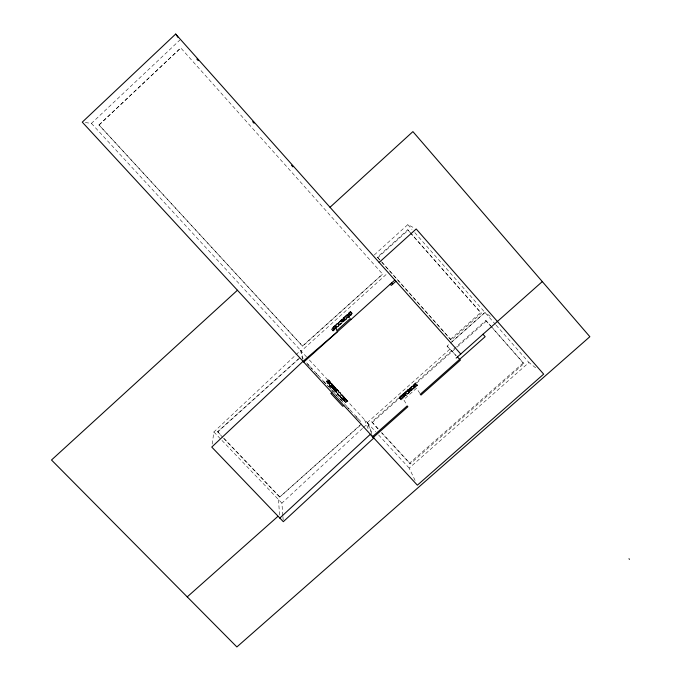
<?xml version="1.0" encoding="UTF-8"?>
<svg xmlns="http://www.w3.org/2000/svg" width="681" height="681" viewBox="0 0 681 681"><rect width="100%" height="100%" fill="white"/><g stroke="black" fill="none" stroke-linecap="round" stroke-linejoin="round"><path stroke-width="0.51" stroke-dasharray="3.4 2.55" d="M328.787 384.203L327.169 382.271L328.949 380.73C332.209 382.075 328.591 385.786 327.476 382.594M345.293 320.044C340.049 314.12 351.021 317.491 344.629 320.64C342.058 320.393 343.709 316.895 343.343 317.704C346.884 323.918 347.276 314.52 343.42 317.686M352.094 313.107L350.485 311.311C348.008 313.107 348.893 312.877 350.809 314.613C348.638 316.452 352.596 311.566 352.145 313.805C351.779 317.32 345.778 314.341 349.923 312.247M345.361 316.486L343.028 318.878M349.974 315.167C346.059 313.941 350.86 309.71 351.515 314.009L350.315 315.277L351.677 314.239C350.817 313.158 349.779 316.018 351.498 313.975M407.136 394.188C412.941 391.405 401.73 389.149 407.391 394.214C410.745 393.686 407.979 388.706 406.268 391.481C405.501 393.482 408.677 394.588 409.375 392.452M408.753 392.537L407.17 390.732M342.398 395.227C335.358 396.044 346.05 400.36 342.109 394.886C340.194 393.243 338.934 397.227 341.36 397.934C342.679 398.862 344.45 396.121 342.552 395.389M345.735 316.078L347.795 314.188L349.464 315.975L347.395 318.027L345.795 316.265L347.37 314.613L345.735 316.078C354.129 321.96 342.637 308.842 347.753 317.414C351.473 313.72 343.965 320.768 348.97 316.376M349.464 316.069L347.753 317.414M341.368 397.84L339.691 395.899M347.863 314.213L345.795 316.265M339.955 392.571C332.907 393.38 343.607 397.704 339.666 392.239C337.759 390.579 336.474 394.571 338.908 395.278C340.228 396.214 342.007 393.465 340.1 392.741M344.875 316.895L343.692 318.163M340.338 324.216C340.628 322.913 342.671 322.59 340.926 323.943C336.72 324.837 339.998 317.993 341.709 322.939M337.631 326.65C341.734 322.104 335.427 331.179 336.474 324.216M338.917 395.184L337.248 393.243M403.935 396.24C405.016 390.468 399.075 397.117 404.437 395.797M341.453 394.376L343.539 396.683M341.871 394.81L343.13 396.265M339.002 391.72L341.096 394.027M402.888 394.137L402.42 394.554M339.419 392.145L340.679 393.609M330.906 383.037C333.384 383.761 332.481 388.264 330.302 385.94C326.182 382.611 335.801 382.748 330.447 386.067M346.161 315.652L347.336 314.588M341.777 398.257L340.789 396.963M339.317 321.594C347.633 318.853 336.099 329.893 339.172 321.781M340.594 320.785L338.253 322.862M336.618 324.028C338.593 321.585 340.721 326.395 337.563 326.923C332.975 326.914 337.98 320.76 339.002 325.382M337.878 323.313L335.554 325.297M339.334 395.601L338.346 394.316M339.853 324.616L340.772 323.535M222.747 437.381L217.673 431.703L300.142 357.389M337.214 327.084L339.487 324.982M212.183 444.055L213.885 431.975L295.154 355.533M332.132 328.6C337.521 332.285 329.825 329.153 332.788 327.561C334.66 329.187 334.933 330.328 335.367 328.421M333.052 327.365L334.78 329.468M414.695 387.727L412.924 389.055L411.307 387.225L412.89 385.769L414.695 387.727L413.767 388.766L412.516 389.523L410.864 387.651L412.431 386.127L414.048 387.872L412.856 388.936L413.971 387.838M342.322 322.156L344.109 320.513L342.517 318.751L342.347 319.304L344.28 320.947L343.335 321.807L341.717 320.01C339.325 319.525 343.079 322.862 343.335 321.807M340.73 320.402L341.828 319.346L343.437 321.202M403.884 393.592C404.497 395.014 405.944 396.623 406.821 394.767C405.74 389.796 403.118 394.827 405.169 393.184C409.119 395.414 404.923 394.81 405.433 395.295L403.884 393.592L403.527 393.916L405.076 395.618M350.315 315.277L348.715 313.515L349.906 312.213M401.73 395.074L400.556 396.708L402.105 398.411L403.297 396.81L401.73 395.074L400.726 395.967L402.582 397.457L401.518 398.921M405.493 392.86L404.088 393.95M329.8 381.564L327.799 382.96L329.817 381.539L328.897 380.449L329.349 381.394M406.046 392.026L407.825 390.741L407.221 391.388M328.038 383.139L326.403 381.198L328.165 379.615C330.864 380.151 330.004 384.705 327.799 382.96M410.873 387.761L412.967 385.821M415.529 386.433L417.657 385.276L415.393 383.412L413.205 385.259L415.112 386.714L415.163 387.498L416.117 386.646L413.878 384.62L415.793 386.868M401.032 395.755L399.968 397.219C400.326 401.254 406.412 395.712 402.105 398.411M408.6 389.506C410.209 386.416 411.767 392.903 411.954 390.281C409.4 384.569 406.983 392.869 411.375 390.324M334.116 329.485C337.665 328.182 336.967 324.752 333.903 326.48M334.022 330.191L333.077 331.043L331.621 328.736L333.886 326.548M410.115 391.149L411.46 389.941L411.954 390.281M345.139 319.636L346.961 318.248M333.767 326.659L333.511 327.263L335.188 329.068M403.492 393.865L404.012 393.15L405.553 394.852M400.087 396.589L400.19 397.644L402.113 399.092L401.058 400.028C400.539 398.274 398.01 397.474 400.07 396.546L401.867 398.606M401.058 400.028L400.93 398.93L399.381 397.227M402.65 395.533C401.313 393.124 406.778 396.402 404.199 397.236L402.267 394.989M408.217 390.579L408.004 389.506L407.672 389.813L409.221 391.515L409.545 391.217L408.004 389.506M409.766 389.2L409.826 388.613M415.155 384.416C415.827 382.756 412.882 385.386 414.533 384.893L416.117 386.646M85.321 122.554L91.416 123.389L179.886 40.034M98.966 124.929L180.771 47.925L382.611 274.128L302.67 346.229L98.966 124.929L302.67 346.229M99.205 124.963L180.771 47.925M295.929 354.81L300.568 350.434L307.761 358.24M334.09 329.561L333.733 330.353M282.836 515.491L281.883 503.114L362.496 428.392M363.271 427.677L367.927 423.361L308.484 359.023M407.672 389.813C408.447 387.966 412.031 392.188 409.766 392.29L408.191 390.545M409.187 391.464L409.885 390.792M350.809 314.613L349.864 315.678M399.015 397.483L400.598 399.228L400.93 398.93M402.624 394.742L404.173 396.444C403.237 397.415 404.803 395.184 404.803 396.504M415.112 386.714C414.593 387.557 416.695 384.195 417.334 385.497M349.745 312.775L349.821 312.068M404.829 396.606L403.569 394.631L405.152 396.393M410.396 391.66L409.145 389.685L410.728 391.439M410.396 388.57L412.277 390.06M417.657 385.276L415.606 383.48M374.252 254.983L407.783 224.645L414.32 228.007M379.462 259.58L377.351 257.214L407.715 229.761L481.441 313.2L451.239 340.083L380.168 260.372M377.351 257.214L377.827 257.648L408.311 230.093M302.602 345.939L382.611 274.128M303.071 359.057L301.24 351.055L387.634 273.149M336.823 330.643L334.677 325.833L347.659 314.145L350.97 319.551M352.4 313.635L350.792 311.838L348.263 313.915M217.639 432.018L300.193 357.627M336.789 329.613L335.486 326.718L348.459 315.031M343.011 318.844C345.88 321.849 343.905 318.955 346.467 318.657M333.724 326.642L334.431 326.114L335.92 328.489L336.857 327.638M400.726 395.967L402.582 397.457M399.994 397.27L401.85 396.24M328.897 380.449L326.897 382.203L326.42 381.241L328.182 379.666L328.48 379.989L328.668 380.619L326.633 381.956L328.378 383.854L330.157 382.186L328.949 380.73M326.718 381.564L328.48 379.989M327.578 382.977L327.28 382.645L329.042 381.062M332.847 385.191C331.426 381.326 327.672 384.527 331.085 386.774M329.468 384.722C331.885 388.732 327.238 381.105 331.928 383.871C329.945 390.247 328.37 380.892 332.132 384.263L330.362 385.804L329.57 385.097M329.246 384.459L331.298 383.241L330.94 382.875M328.821 386.791L329.766 385.948L341.377 398.538L342.739 402.48M330.498 386.17L332.268 384.586M330.787 386.45L332.558 384.867M331.443 386.851L333.205 385.267L332.89 384.918L331.111 386.45L331.443 386.851C331.766 391.303 339.181 382.748 333.835 389.779C331.579 389.209 334.933 386.714 335.665 387.898M333.367 385.301L332.873 384.867L331.128 386.502L331.536 386.851L333.367 385.301L334.55 387.004L333.205 385.267M332.788 388.587L331.749 387.038L333.511 385.463M332.132 387.898L333.894 386.314M332.515 388.008L334.269 386.382L333.562 385.625L331.8 387.2L332.515 388.008L331.8 387.2L333.579 385.667L334.269 386.382M333.179 389.013L332.677 388.017L334.422 386.391L334.95 387.438L332.966 388.817L335.061 387.055M332.66 388.442L334.431 386.859M334.729 387.234L335.597 388.204L333.818 389.736L335.316 387.872M334.362 390.358L336.337 388.945L334.558 390.519L333.435 389.047L335.197 387.472L336.984 389.711L335.222 391.286L334.516 390.494M335.205 391.243L334.933 390.894L336.703 389.379M337.674 390.077L335.733 391.788L335.324 391.064C337.044 386.493 340.585 393.703 336.567 392.418M335.622 391.388L337.384 389.804L337.086 389.489M336.388 392.562C334.677 390.179 341.709 389.421 336.388 392.562L335.52 391.592L337.384 389.804M335.324 391.064L335.793 391.524L337.555 389.949M336.431 392.213L335.971 391.796L337.733 390.213M336.116 392.23L337.767 390.29M340.432 399.372L341.377 398.538M344.373 397.346L342.398 399.04L342.032 398.334L343.769 396.717L346.093 399.211M342.339 398.717L344.084 397.083L343.769 396.717M344.382 401.22C342.373 398.623 349.404 398.274 344.382 401.22L343.513 400.258L345.48 398.879L344.892 397.942L344.433 397.483L344.85 398.206L343.105 399.832L342.237 398.87L344.092 397.142M343.105 399.832L342.671 399.057L344.416 397.432M342.824 399.5L344.586 397.925M346.144 399.645L345.293 398.725L343.53 400.3L345.599 398.725M344.101 400.888L345.863 399.313M344.365 401.177L346.127 399.594M344.816 401.696C350.23 398.24 342.569 401.688 345.667 402.616L347.412 400.998L346.025 399.177M345.667 402.616L347.157 400.709M333.579 327.314L333.137 327.663M332.405 328.412L331.707 328.949M344.126 320.547L344.28 320.947M335.92 328.489L334.55 326.386M450.482 339.342L480.573 312.562L481.441 313.2M456.151 355.763L447.077 346.11L485 312.485M451.758 341.947L484.923 312.434L490.788 316.674M360.036 425.582L279.661 497.096L361.492 423.888M371.775 433.729L367.246 422.629L449.826 349.183M377.878 428.843L371.809 421.845L485.8 320.504L490.609 325.731M405.05 392.477L404.165 393.014L405.842 394.929M411.307 387.225L412.499 386.17M372.132 422.612L456.279 347.812M457.07 347.106L486.447 320.998M403.297 396.81L402.301 397.713M352.051 313.847L350.409 312.026L350.502 311.345M334.797 325.756L335.112 325.424L334.737 325.756L336.567 327.799M410.158 463.914L409.732 463.037L523.187 362.982L523.927 363.586L410.158 463.914L381.462 432.741M415.095 480.445L409.162 468.111L528.95 362.522L537.13 368.974M342.373 318.878L341.956 319.219L343.556 320.981M335.316 328.395L336.031 327.867L334.422 326.08M349.583 312.92L348.715 313.515M340.917 323.347L342.194 322.539M406.932 391.754L405.587 392.477M349.217 312.843L348.374 313.405M334.652 329.119L333.349 330.745M400.556 396.708L402.394 395.695L403.969 397.44M330.174 381.956L329.57 381.377M408.719 392.443L407.596 393.729M407.127 390.843L407.561 390.451M328.37 383.761L327.723 383.131M330.132 382.177L328.412 380.407L326.837 382.169M338.738 322.462L340.108 321.185M336.031 324.897L337.401 323.62M340.108 396.325L340.636 396.802M337.665 393.669L338.193 394.146M330.557 382.628L329.493 381.547M338.67 391.226L338.312 390.809M336.005 391.864L336.95 392.826M342.202 319.083L343.948 321.066M342.032 398.334L343.079 399.424M332.192 384.433L331.332 383.514M333.418 388.987L334.933 390.894M350.17 311.643L351.813 313.456M351.626 314.188L350.025 312.426M221.963 440.445L281.883 503.114M447.077 346.11L456.091 355.473M217.673 431.703L221.325 435.534M224.236 438.59L279.627 496.713M223.47 438.147L279.661 497.096M213.885 431.975L221.223 439.679M344.263 400.751L345.02 401.85M334.746 386.817L334.422 386.391M337.878 390.647L338.159 390.979L337.282 390.009M306.637 362.871L309.489 365.961M310.204 366.736L323.041 380.653M323.756 381.428L331.604 389.932M332.234 390.494L349.438 409.255M350.153 410.03L353.72 413.895M354.435 414.669L362.283 423.173M307.403 363.884L312.409 369.298M315.975 373.171L318.836 376.261M323.117 380.909L328.114 386.331M330.975 389.421L333.835 392.52M334.55 393.295L338.116 397.168M338.832 397.934L343.113 402.582M346.689 406.455L350.255 410.32M355.976 416.517L358.827 419.607M371.809 421.845L378.244 428.834M381.828 432.724L409.732 463.037M336.984 389.711L336.116 388.749M344.016 397.338L344.85 398.206M346.578 400.122L347.429 401.041M91.416 123.389L301.24 351.055M367.246 422.629L375.767 431.873M378.61 434.963L409.162 468.111M412.924 389.055L414.516 387.523L412.422 389.472M335.112 325.424L336.72 327.22M400.224 397.066L402.113 399.092M334.677 325.833L335.486 326.718M333.835 327.127L335.444 328.906M333.111 327.263L334.711 329.017M332.881 327.97L334.499 329.757M331.46 329.246L333.077 331.043M343.735 317.363L345.344 319.151M343.02 317.976L344.612 319.729M343.292 318.512L344.935 320.308M407.689 390.826L409.238 392.537M341.862 319.5L343.607 321.509M341.164 320.002L342.764 321.781M404.769 393.558L406.319 395.261M404.488 393.567L406.038 395.269M415.206 383.837L416.755 385.548M415.129 384.382L416.704 386.127M348.8 313.03L350.392 314.792M413.205 385.259L415.138 387.463M415.163 387.498L413.571 385.012M413.018 386.093L414.567 387.804M410.226 388.264L411.775 389.975M409.749 389.166L411.315 390.911M346.152 399.313L346.782 400.275M335.724 388L336.32 388.868M343.13 399.509L345.386 402.284M377.827 257.648L381.36 261.606M382.067 262.398L451.239 340.083M407.783 224.645L411.996 229.437M414.797 232.63L495.41 324.36M496.108 325.152L528.95 362.522M407.715 229.761L409.817 232.153M410.515 232.945L480.573 312.562M491.307 326.514L523.927 363.586M485.8 320.504L523.187 362.982M343.241 399.636L343.709 400.377M419.888 393.363L416.483 388.264L403.697 399.628L406.829 404.957M408.345 389.089L408.847 389.949M409.579 391.303L409.766 392.29M402.965 394.316L403.28 394.903M404.199 397.236L404.173 396.444M400.598 399.228L401.611 398.249L401.747 399.347M347.659 314.145L349.651 317.738M342.671 319.159L341.717 320.01M328.438 383.531L327.135 382.032L327.28 382.645M335.248 325.85L334.303 326.693M367.927 423.361L372.294 434.035M364.582 419.888L368.438 429.473M333.545 389.396L332.677 388.017M329.766 385.948L330.651 388.766M300.568 350.434L302.594 359.355M282.913 516.521L283.313 521.68M278.503 499.726L279.763 518.13"/><path stroke-width="1.02" d="M460.748 354.018L175.672 34.05L82.273 122.137L417.368 485.187L543.668 374.133L416.193 228.969L379.155 262.432M279.763 518.13L370.37 434.265L373.886 437.917L283.313 521.68L211.757 447.068L303.036 361.33L337.589 331.604L336.823 330.643L350.153 318.64L350.97 319.551M237.422 290.251L51.501 460.007L236.877 646.95L589.857 336.703L412.907 131.612L330.013 207.279M303.76 362.062L394.844 280.044M390.213 284.215L391.277 285.407L395.933 281.262M331.834 392.528L330.864 393.388L342.79 406.302L343.76 405.442M187.232 596.888L278.001 516.283M456.151 358.095L542.306 281.594M373.282 437.432L407.876 406.727L407.144 405.927L372.601 436.581L373.333 437.381M628.972 558.743L629.499 559.322M196.835 59.06L198.248 60.643M252.642 121.678L254.056 123.261M291.494 165.27L292.907 166.854M391.549 283.015L392.639 284.232M457.479 356.921L460.365 360.155L421.028 395.065L420.296 394.256L485.153 336.686L482.999 334.252M175.672 34.05L178.081 37.472"/></g></svg>
